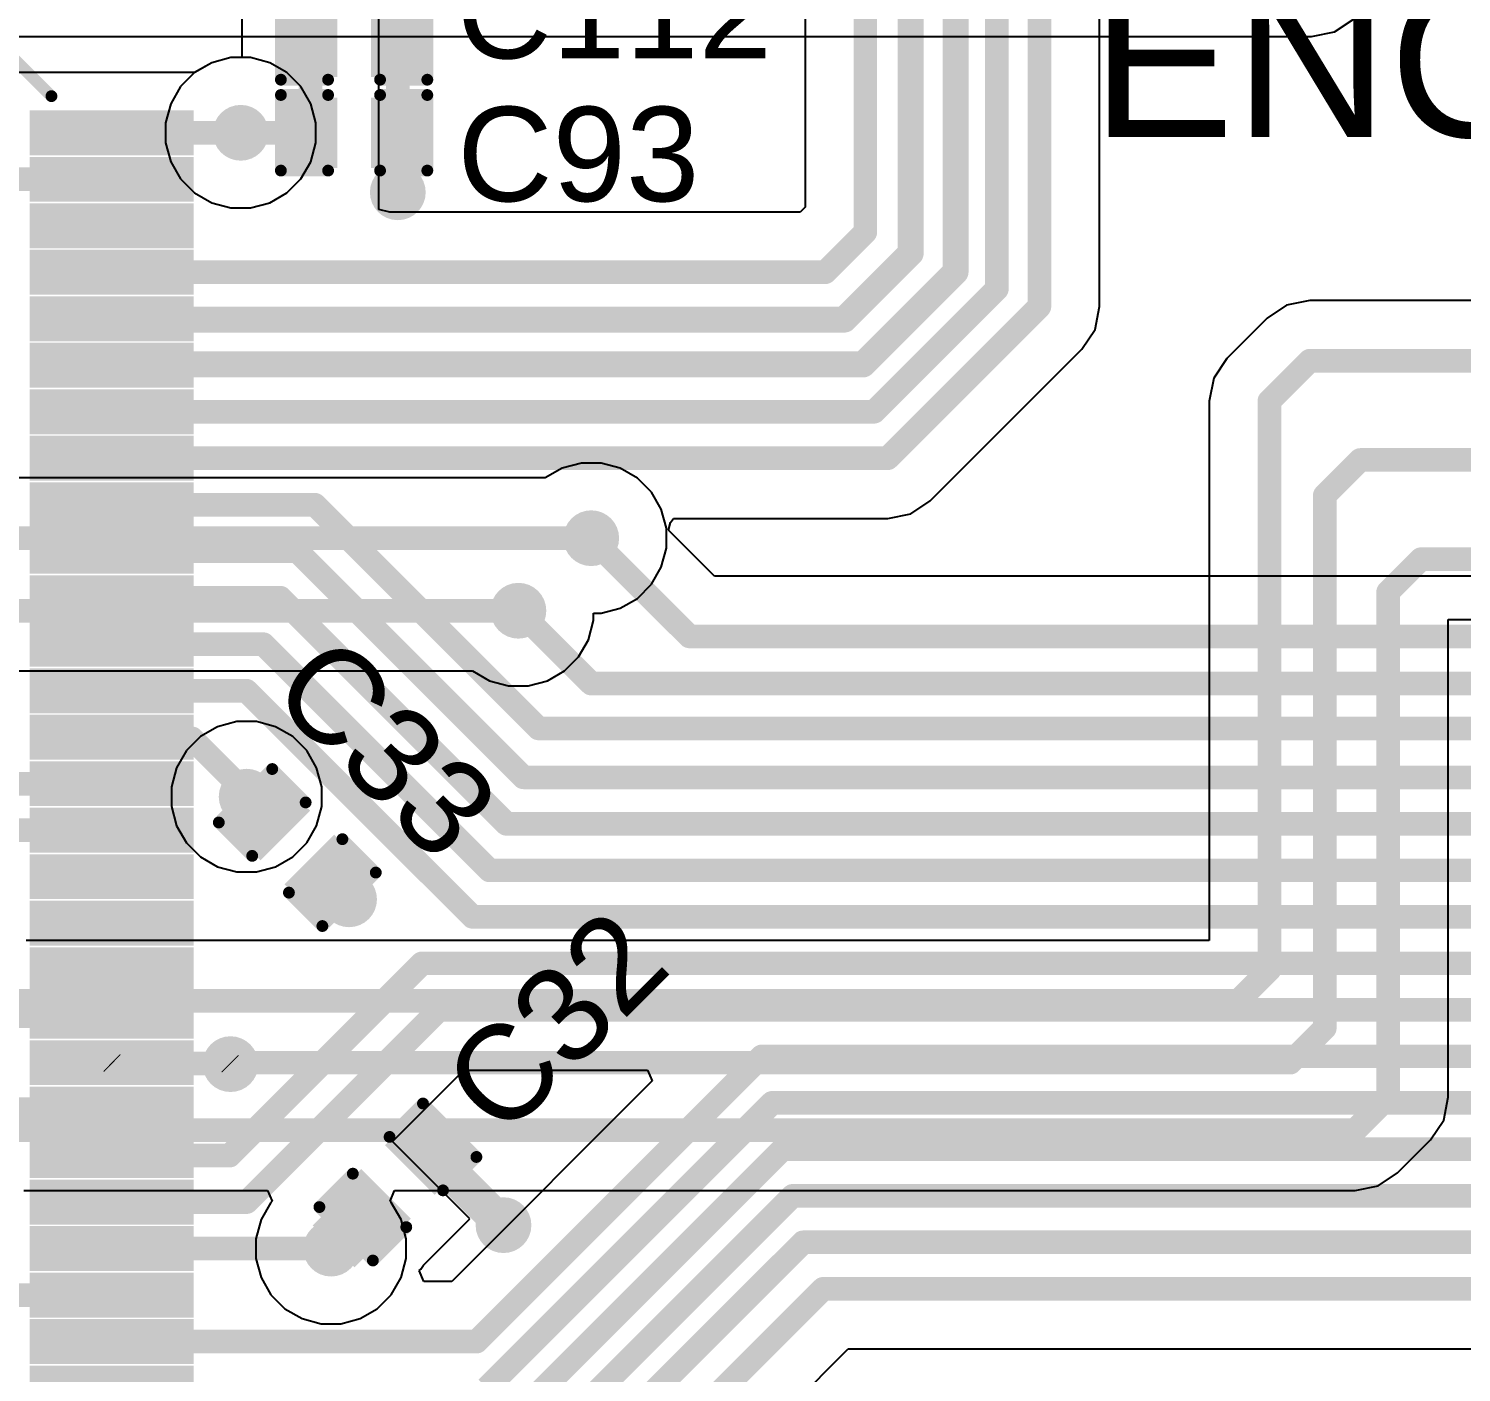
# Model space of a CAD drawing. Header units: millimetres. Extents: x 0 to 214, y 0 to 214.
# Drawn here: x 4.508 to 5.115, y 2.516 to 3.085 of the extents above; entities that cross this region are included whole.
import ezdxf

# ---------------------------------------------------------------- set-up
doc = ezdxf.new("R2010")
doc.units = ezdxf.units.MM
doc.header["$MEASUREMENT"] = 0
for name, color, linetype in [('BottomLayer', 5, 'Continuous'), ('TopLayer', 1, 'Continuous'), ('TopOverlay', 2, 'Continuous'), ('TopPaste', 8, 'Continuous'), ('TopSolder', 216, 'Continuous'), ('ViaHoleLayer', 16, 'Continuous')]:
    doc.layers.add(name, color=color, linetype=linetype)
doc.styles.add('Arial', font='', dxfattribs={"height": 0.2})
doc.styles.get('Arial').set_extended_font_data('Arial')

# ---------------------------------------------------------------- blocks, each defined once
blk = doc.blocks.new('C___0402_9')
at = {"layer": 'TopLayer'}
for points in [[(-0.0275, -0.0125), (-0.0275, 0.0125), (-0.0095, 0.0125), (-0.0095, -0.0125)], [(0.0095, -0.0125), (0.0095, 0.0125), (0.0275, 0.0125), (0.0275, -0.0125)]]:
    blk.add_hatch(color=1, dxfattribs=at).paths.add_polyline_path(points)
at = {"layer": 'TopPaste'}
for points in [[(-0.0275, -0.0125), (-0.0275, 0.0125), (-0.0095, 0.0125), (-0.0095, -0.0125)], [(0.0095, -0.0125), (0.0095, 0.0125), (0.0275, 0.0125), (0.0275, -0.0125)]]:
    blk.add_hatch(color=8, dxfattribs=at).paths.add_polyline_path(points)
at = {"layer": 'TopSolder'}
for points in [[(-0.02986, -0.01486), (-0.02986, 0.01486), (-0.00714, 0.01486), (-0.00714, -0.01486)], [(0.00714, -0.01486), (0.00714, 0.01486), (0.02986, 0.01486), (0.02986, -0.01486)]]:
    blk.add_hatch(color=216, dxfattribs=at).paths.add_polyline_path(points)
at = {"layer": 'TopOverlay', "const_width": 0.005}
for points in [[(-0.031, -0.016), (-0.031, 0.016)], [(-0.031, 0.016), (-0.011, 0.016)], [(0.011, 0.016), (0.031, 0.016)], [(0.031, -0.016), (0.031, 0.016)], [(-0.031, -0.016), (-0.011, -0.016)], [(0.011, -0.016), (0.031, -0.016)]]:
    blk.add_lwpolyline(points, dxfattribs=at)
at = {"layer": 'TopOverlay', "const_width": 0.0025}
for points in [[(-0.03225, 0.016, 1), (-0.02975, 0.016, 1)], [(-0.03225, 0.016, 1), (-0.02975, 0.016, 1)], [(-0.01225, 0.016, 1), (-0.00975, 0.016, 1)], [(0.00975, 0.016, 1), (0.01225, 0.016, 1)], [(0.02975, 0.016, 1), (0.03225, 0.016, 1)], [(0.02975, 0.016, 1), (0.03225, 0.016, 1)], [(-0.03225, -0.016, 1), (-0.02975, -0.016, 1)], [(-0.03225, -0.016, 1), (-0.02975, -0.016, 1)], [(-0.01225, -0.016, 1), (-0.00975, -0.016, 1)], [(0.00975, -0.016, 1), (0.01225, -0.016, 1)], [(0.02975, -0.016, 1), (0.03225, -0.016, 1)], [(0.02975, -0.016, 1), (0.03225, -0.016, 1)]]:
    blk.add_lwpolyline(points, format="xyb", close=True, dxfattribs=at)
blk = doc.blocks.new('C___0402_14')
at = {"layer": 'TopLayer'}
for points in [[(-0.0275, -0.0125), (-0.0275, 0.0125), (-0.0095, 0.0125), (-0.0095, -0.0125)], [(0.0095, -0.0125), (0.0095, 0.0125), (0.0275, 0.0125), (0.0275, -0.0125)]]:
    blk.add_hatch(color=1, dxfattribs=at).paths.add_polyline_path(points)
at = {"layer": 'TopPaste'}
for points in [[(-0.0275, -0.0125), (-0.0275, 0.0125), (-0.0095, 0.0125), (-0.0095, -0.0125)], [(0.0095, -0.0125), (0.0095, 0.0125), (0.0275, 0.0125), (0.0275, -0.0125)]]:
    blk.add_hatch(color=8, dxfattribs=at).paths.add_polyline_path(points)
at = {"layer": 'TopSolder'}
for points in [[(-0.02986, -0.01486), (-0.02986, 0.01486), (-0.00714, 0.01486), (-0.00714, -0.01486)], [(0.00714, -0.01486), (0.00714, 0.01486), (0.02986, 0.01486), (0.02986, -0.01486)]]:
    blk.add_hatch(color=216, dxfattribs=at).paths.add_polyline_path(points)
at = {"layer": 'TopOverlay', "const_width": 0.005}
for points in [[(-0.031, -0.016), (-0.031, 0.016)], [(-0.031, 0.016), (-0.011, 0.016)], [(0.011, 0.016), (0.031, 0.016)], [(0.031, -0.016), (0.031, 0.016)], [(-0.031, -0.016), (-0.011, -0.016)], [(0.011, -0.016), (0.031, -0.016)]]:
    blk.add_lwpolyline(points, dxfattribs=at)
at = {"layer": 'TopOverlay', "const_width": 0.0025}
for points in [[(-0.03225, 0.016, 1), (-0.02975, 0.016, 1)], [(-0.03225, 0.016, 1), (-0.02975, 0.016, 1)], [(-0.01225, 0.016, 1), (-0.00975, 0.016, 1)], [(0.00975, 0.016, 1), (0.01225, 0.016, 1)], [(0.02975, 0.016, 1), (0.03225, 0.016, 1)], [(0.02975, 0.016, 1), (0.03225, 0.016, 1)], [(-0.03225, -0.016, 1), (-0.02975, -0.016, 1)], [(-0.03225, -0.016, 1), (-0.02975, -0.016, 1)], [(-0.01225, -0.016, 1), (-0.00975, -0.016, 1)], [(0.00975, -0.016, 1), (0.01225, -0.016, 1)], [(0.02975, -0.016, 1), (0.03225, -0.016, 1)], [(0.02975, -0.016, 1), (0.03225, -0.016, 1)]]:
    blk.add_lwpolyline(points, format="xyb", close=True, dxfattribs=at)
blk = doc.blocks.new('C___0402_15')
at = {"layer": 'TopLayer'}
for points in [[(-0.0275, -0.0125), (-0.0275, 0.0125), (-0.0095, 0.0125), (-0.0095, -0.0125)], [(0.0095, -0.0125), (0.0095, 0.0125), (0.0275, 0.0125), (0.0275, -0.0125)]]:
    blk.add_hatch(color=1, dxfattribs=at).paths.add_polyline_path(points)
at = {"layer": 'TopPaste'}
for points in [[(-0.0275, -0.0125), (-0.0275, 0.0125), (-0.0095, 0.0125), (-0.0095, -0.0125)], [(0.0095, -0.0125), (0.0095, 0.0125), (0.0275, 0.0125), (0.0275, -0.0125)]]:
    blk.add_hatch(color=8, dxfattribs=at).paths.add_polyline_path(points)
at = {"layer": 'TopSolder'}
for points in [[(-0.02986, -0.01486), (-0.02986, 0.01486), (-0.00714, 0.01486), (-0.00714, -0.01486)], [(0.00714, -0.01486), (0.00714, 0.01486), (0.02986, 0.01486), (0.02986, -0.01486)]]:
    blk.add_hatch(color=216, dxfattribs=at).paths.add_polyline_path(points)
at = {"layer": 'TopOverlay', "const_width": 0.005}
for points in [[(-0.031, -0.016), (-0.031, 0.016)], [(-0.031, 0.016), (-0.011, 0.016)], [(0.011, 0.016), (0.031, 0.016)], [(0.031, -0.016), (0.031, 0.016)], [(-0.031, -0.016), (-0.011, -0.016)], [(0.011, -0.016), (0.031, -0.016)]]:
    blk.add_lwpolyline(points, dxfattribs=at)
at = {"layer": 'TopOverlay', "const_width": 0.0025}
for points in [[(-0.03225, 0.016, 1), (-0.02975, 0.016, 1)], [(-0.03225, 0.016, 1), (-0.02975, 0.016, 1)], [(-0.01225, 0.016, 1), (-0.00975, 0.016, 1)], [(0.00975, 0.016, 1), (0.01225, 0.016, 1)], [(0.02975, 0.016, 1), (0.03225, 0.016, 1)], [(0.02975, 0.016, 1), (0.03225, 0.016, 1)], [(-0.03225, -0.016, 1), (-0.02975, -0.016, 1)], [(-0.03225, -0.016, 1), (-0.02975, -0.016, 1)], [(-0.01225, -0.016, 1), (-0.00975, -0.016, 1)], [(0.00975, -0.016, 1), (0.01225, -0.016, 1)], [(0.02975, -0.016, 1), (0.03225, -0.016, 1)], [(0.02975, -0.016, 1), (0.03225, -0.016, 1)]]:
    blk.add_lwpolyline(points, format="xyb", close=True, dxfattribs=at)
blk = doc.blocks.new('C___0402_16')
at = {"layer": 'TopLayer'}
for points in [[(-0.0275, -0.0125), (-0.0275, 0.0125), (-0.0095, 0.0125), (-0.0095, -0.0125)], [(0.0095, -0.0125), (0.0095, 0.0125), (0.0275, 0.0125), (0.0275, -0.0125)]]:
    blk.add_hatch(color=1, dxfattribs=at).paths.add_polyline_path(points)
at = {"layer": 'TopPaste'}
for points in [[(-0.0275, -0.0125), (-0.0275, 0.0125), (-0.0095, 0.0125), (-0.0095, -0.0125)], [(0.0095, -0.0125), (0.0095, 0.0125), (0.0275, 0.0125), (0.0275, -0.0125)]]:
    blk.add_hatch(color=8, dxfattribs=at).paths.add_polyline_path(points)
at = {"layer": 'TopSolder'}
for points in [[(-0.02986, -0.01486), (-0.02986, 0.01486), (-0.00714, 0.01486), (-0.00714, -0.01486)], [(0.00714, -0.01486), (0.00714, 0.01486), (0.02986, 0.01486), (0.02986, -0.01486)]]:
    blk.add_hatch(color=216, dxfattribs=at).paths.add_polyline_path(points)
at = {"layer": 'TopOverlay', "const_width": 0.005}
for points in [[(-0.031, 0.016), (-0.031, -0.016)], [(-0.031, 0.016), (-0.011, 0.016)], [(0.011, 0.016), (0.031, 0.016)], [(0.031, 0.016), (0.031, -0.016)], [(-0.031, -0.016), (-0.011, -0.016)], [(0.011, -0.016), (0.031, -0.016)]]:
    blk.add_lwpolyline(points, dxfattribs=at)
at = {"layer": 'TopOverlay', "const_width": 0.0025}
for points in [[(-0.03225, 0.016, 1), (-0.02975, 0.016, 1)], [(-0.03225, 0.016, 1), (-0.02975, 0.016, 1)], [(-0.01225, 0.016, 1), (-0.00975, 0.016, 1)], [(0.00975, 0.016, 1), (0.01225, 0.016, 1)], [(0.02975, 0.016, 1), (0.03225, 0.016, 1)], [(0.02975, 0.016, 1), (0.03225, 0.016, 1)], [(-0.03225, -0.016, 1), (-0.02975, -0.016, 1)], [(-0.03225, -0.016, 1), (-0.02975, -0.016, 1)], [(-0.01225, -0.016, 1), (-0.00975, -0.016, 1)], [(0.00975, -0.016, 1), (0.01225, -0.016, 1)], [(0.02975, -0.016, 1), (0.03225, -0.016, 1)], [(0.02975, -0.016, 1), (0.03225, -0.016, 1)]]:
    blk.add_lwpolyline(points, format="xyb", close=True, dxfattribs=at)
blk = doc.blocks.new('LQFP_144_20_20__126')
at = {"layer": 'TopLayer'}
for points in [[(0.38976, 0.35), (0.45118, 0.35), (0.45118, 0.33898), (0.38976, 0.33898)], [(0.38976, 0.33031), (0.45118, 0.33031), (0.45118, 0.31929), (0.38976, 0.31929)], [(0.38976, 0.31063), (0.45118, 0.31063), (0.45118, 0.29961), (0.38976, 0.29961)], [(0.38976, 0.29094), (0.45118, 0.29094), (0.45118, 0.27992), (0.38976, 0.27992)], [(0.38976, 0.27126), (0.45118, 0.27126), (0.45118, 0.26024), (0.38976, 0.26024)], [(0.38976, 0.25157), (0.45118, 0.25157), (0.45118, 0.24055), (0.38976, 0.24055)], [(0.38976, 0.23189), (0.45118, 0.23189), (0.45118, 0.22087), (0.38976, 0.22087)], [(0.38976, 0.2122), (0.45118, 0.2122), (0.45118, 0.20118), (0.38976, 0.20118)], [(0.38976, 0.19252), (0.45118, 0.19252), (0.45118, 0.1815), (0.38976, 0.1815)], [(0.38976, 0.17283), (0.45118, 0.17283), (0.45118, 0.16181), (0.38976, 0.16181)], [(0.38976, 0.15315), (0.45118, 0.15315), (0.45118, 0.14213), (0.38976, 0.14213)], [(0.38976, 0.13346), (0.45118, 0.13346), (0.45118, 0.12244), (0.38976, 0.12244)], [(0.38976, 0.11378), (0.45118, 0.11378), (0.45118, 0.10276), (0.38976, 0.10276)], [(0.38976, 0.09409), (0.45118, 0.09409), (0.45118, 0.08307), (0.38976, 0.08307)], [(0.38976, 0.07441), (0.45118, 0.07441), (0.45118, 0.06339), (0.38976, 0.06339)], [(0.38976, 0.05472), (0.45118, 0.05472), (0.45118, 0.0437), (0.38976, 0.0437)], [(0.38976, 0.03504), (0.45118, 0.03504), (0.45118, 0.02402), (0.38976, 0.02402)], [(0.38976, 0.01535), (0.45118, 0.01535), (0.45118, 0.00433), (0.38976, 0.00433)], [(0.38976, -0.00433), (0.45118, -0.00433), (0.45118, -0.01535), (0.38976, -0.01535)], [(0.38976, -0.02402), (0.45118, -0.02402), (0.45118, -0.03504), (0.38976, -0.03504)], [(0.38976, -0.0437), (0.45118, -0.0437), (0.45118, -0.05472), (0.38976, -0.05472)], [(0.38976, -0.06339), (0.45118, -0.06339), (0.45118, -0.07441), (0.38976, -0.07441)], [(0.38976, -0.08307), (0.45118, -0.08307), (0.45118, -0.09409), (0.38976, -0.09409)], [(0.38976, -0.10276), (0.45118, -0.10276), (0.45118, -0.11378), (0.38976, -0.11378)], [(0.38976, -0.12244), (0.45118, -0.12244), (0.45118, -0.13346), (0.38976, -0.13346)], [(0.38976, -0.14213), (0.45118, -0.14213), (0.45118, -0.15315), (0.38976, -0.15315)], [(0.38976, -0.16181), (0.45118, -0.16181), (0.45118, -0.17283), (0.38976, -0.17283)]]:
    blk.add_hatch(color=1, dxfattribs=at).paths.add_polyline_path(points)
at = {"layer": 'TopPaste'}
for points in [[(0.38976, 0.35), (0.45118, 0.35), (0.45118, 0.33898), (0.38976, 0.33898)], [(0.38976, 0.33031), (0.45118, 0.33031), (0.45118, 0.31929), (0.38976, 0.31929)], [(0.38976, 0.31063), (0.45118, 0.31063), (0.45118, 0.29961), (0.38976, 0.29961)], [(0.38976, 0.29094), (0.45118, 0.29094), (0.45118, 0.27992), (0.38976, 0.27992)], [(0.38976, 0.27126), (0.45118, 0.27126), (0.45118, 0.26024), (0.38976, 0.26024)], [(0.38976, 0.25157), (0.45118, 0.25157), (0.45118, 0.24055), (0.38976, 0.24055)], [(0.38976, 0.23189), (0.45118, 0.23189), (0.45118, 0.22087), (0.38976, 0.22087)], [(0.38976, 0.2122), (0.45118, 0.2122), (0.45118, 0.20118), (0.38976, 0.20118)], [(0.38976, 0.19252), (0.45118, 0.19252), (0.45118, 0.1815), (0.38976, 0.1815)], [(0.38976, 0.17283), (0.45118, 0.17283), (0.45118, 0.16181), (0.38976, 0.16181)], [(0.38976, 0.15315), (0.45118, 0.15315), (0.45118, 0.14213), (0.38976, 0.14213)], [(0.38976, 0.13346), (0.45118, 0.13346), (0.45118, 0.12244), (0.38976, 0.12244)], [(0.38976, 0.11378), (0.45118, 0.11378), (0.45118, 0.10276), (0.38976, 0.10276)], [(0.38976, 0.09409), (0.45118, 0.09409), (0.45118, 0.08307), (0.38976, 0.08307)], [(0.38976, 0.07441), (0.45118, 0.07441), (0.45118, 0.06339), (0.38976, 0.06339)], [(0.38976, 0.05472), (0.45118, 0.05472), (0.45118, 0.0437), (0.38976, 0.0437)], [(0.38976, 0.03504), (0.45118, 0.03504), (0.45118, 0.02402), (0.38976, 0.02402)], [(0.38976, 0.01535), (0.45118, 0.01535), (0.45118, 0.00433), (0.38976, 0.00433)], [(0.38976, -0.00433), (0.45118, -0.00433), (0.45118, -0.01535), (0.38976, -0.01535)], [(0.38976, -0.02402), (0.45118, -0.02402), (0.45118, -0.03504), (0.38976, -0.03504)], [(0.38976, -0.0437), (0.45118, -0.0437), (0.45118, -0.05472), (0.38976, -0.05472)], [(0.38976, -0.06339), (0.45118, -0.06339), (0.45118, -0.07441), (0.38976, -0.07441)], [(0.38976, -0.08307), (0.45118, -0.08307), (0.45118, -0.09409), (0.38976, -0.09409)], [(0.38976, -0.10276), (0.45118, -0.10276), (0.45118, -0.11378), (0.38976, -0.11378)], [(0.38976, -0.12244), (0.45118, -0.12244), (0.45118, -0.13346), (0.38976, -0.13346)], [(0.38976, -0.14213), (0.45118, -0.14213), (0.45118, -0.15315), (0.38976, -0.15315)], [(0.38976, -0.16181), (0.45118, -0.16181), (0.45118, -0.17283), (0.38976, -0.17283)]]:
    blk.add_hatch(color=8, dxfattribs=at).paths.add_polyline_path(points)
at = {"layer": 'TopSolder'}
for points in [[(0.38576, 0.354), (0.45518, 0.354), (0.45518, 0.33498), (0.38576, 0.33498)], [(0.38576, 0.33431), (0.45518, 0.33431), (0.45518, 0.31529), (0.38576, 0.31529)], [(0.38576, 0.31463), (0.45518, 0.31463), (0.45518, 0.29561), (0.38576, 0.29561)], [(0.38576, 0.29494), (0.45518, 0.29494), (0.45518, 0.27592), (0.38576, 0.27592)], [(0.38576, 0.27526), (0.45518, 0.27526), (0.45518, 0.25624), (0.38576, 0.25624)], [(0.38576, 0.25557), (0.45518, 0.25557), (0.45518, 0.23655), (0.38576, 0.23655)], [(0.38576, 0.23589), (0.45518, 0.23589), (0.45518, 0.21687), (0.38576, 0.21687)], [(0.38576, 0.2162), (0.45518, 0.2162), (0.45518, 0.19718), (0.38576, 0.19718)], [(0.38576, 0.19652), (0.45518, 0.19652), (0.45518, 0.1775), (0.38576, 0.1775)], [(0.38576, 0.17683), (0.45518, 0.17683), (0.45518, 0.15781), (0.38576, 0.15781)], [(0.38576, 0.15715), (0.45518, 0.15715), (0.45518, 0.13813), (0.38576, 0.13813)], [(0.38576, 0.13746), (0.45518, 0.13746), (0.45518, 0.11844), (0.38576, 0.11844)], [(0.38576, 0.11778), (0.45518, 0.11778), (0.45518, 0.09876), (0.38576, 0.09876)], [(0.38576, 0.09809), (0.45518, 0.09809), (0.45518, 0.07907), (0.38576, 0.07907)], [(0.38576, 0.07841), (0.45518, 0.07841), (0.45518, 0.05939), (0.38576, 0.05939)], [(0.38576, 0.05872), (0.45518, 0.05872), (0.45518, 0.0397), (0.38576, 0.0397)], [(0.38576, 0.03904), (0.45518, 0.03904), (0.45518, 0.02002), (0.38576, 0.02002)], [(0.38576, 0.01935), (0.45518, 0.01935), (0.45518, 0.00033), (0.38576, 0.00033)], [(0.38576, -0.00033), (0.45518, -0.00033), (0.45518, -0.01935), (0.38576, -0.01935)], [(0.38576, -0.02002), (0.45518, -0.02002), (0.45518, -0.03904), (0.38576, -0.03904)], [(0.38576, -0.0397), (0.45518, -0.0397), (0.45518, -0.05872), (0.38576, -0.05872)], [(0.38576, -0.05939), (0.45518, -0.05939), (0.45518, -0.07841), (0.38576, -0.07841)], [(0.38576, -0.07907), (0.45518, -0.07907), (0.45518, -0.09809), (0.38576, -0.09809)], [(0.38576, -0.09876), (0.45518, -0.09876), (0.45518, -0.11778), (0.38576, -0.11778)], [(0.38576, -0.11844), (0.45518, -0.11844), (0.45518, -0.13746), (0.38576, -0.13746)], [(0.38576, -0.13813), (0.45518, -0.13813), (0.45518, -0.15715), (0.38576, -0.15715)], [(0.38576, -0.15781), (0.45518, -0.15781), (0.45518, -0.17683), (0.38576, -0.17683)], [(0.38576, -0.1775), (0.45518, -0.1775), (0.45518, -0.19652), (0.38576, -0.19652)]]:
    blk.add_hatch(color=216, dxfattribs=at).paths.add_polyline_path(points)
at = {"layer": 'TopOverlay', "const_width": 0.005}
blk.add_lwpolyline([(0.36, 0.395), (0.395, 0.36)], dxfattribs=at)
at = {"layer": 'TopOverlay', "const_width": 0.0025}
blk.add_lwpolyline([(0.39375, 0.36, 1), (0.39625, 0.36, 1)], format="xyb", close=True, dxfattribs=at)

msp = doc.modelspace()

# ---------------------------------------------------------------- hatches: boundary and pattern name
at = {"layer": 'BottomLayer'}
h = msp.add_hatch(color=5, dxfattribs=at)
edge = h.paths.add_edge_path()
edge.add_arc((4.598, 3.04052), 0.01181, 0, 360)
h = msp.add_hatch(color=5, dxfattribs=at)
edge = h.paths.add_edge_path()
edge.add_arc((4.6645, 3.01533), 0.01181, 0, 360)
h = msp.add_hatch(color=5, dxfattribs=at)
edge = h.paths.add_edge_path()
edge.add_arc((4.74639, 2.86887), 0.01181, 0, 360)
h = msp.add_hatch(color=5, dxfattribs=at)
edge = h.paths.add_edge_path()
edge.add_arc((4.71556, 2.83816), 0.01181, 0, 360)
h = msp.add_hatch(color=5, dxfattribs=at)
edge = h.paths.add_edge_path()
edge.add_arc((4.60051, 2.75942), 0.01181, 0, 360)
h = msp.add_hatch(color=5, dxfattribs=at)
edge = h.paths.add_edge_path()
edge.add_arc((4.64387, 2.71598), 0.01181, 0, 360)
h = msp.add_hatch(color=5, dxfattribs=at)
edge = h.paths.add_edge_path()
edge.add_arc((4.59367, 2.64619), 0.01181, 0, 360)
h = msp.add_hatch(color=5, dxfattribs=at)
edge = h.paths.add_edge_path()
edge.add_arc((4.70925, 2.57801), 0.01181, 0, 360)
h = msp.add_hatch(color=5, dxfattribs=at)
edge = h.paths.add_edge_path()
edge.add_arc((4.63626, 2.56808), 0.01181, 0, 360)
at = {"layer": 'TopLayer'}
h = msp.add_hatch(color=1, dxfattribs=at)
edge = h.paths.add_edge_path()
edge.add_arc((4.598, 3.04052), 0.01181, 0, 360)
h = msp.add_hatch(color=1, dxfattribs=at)
edge = h.paths.add_edge_path()
edge.add_arc((4.6645, 3.01533), 0.01181, 0, 360)
h = msp.add_hatch(color=1, dxfattribs=at)
edge = h.paths.add_edge_path()
edge.add_arc((4.74639, 2.86887), 0.01181, 0, 360)
h = msp.add_hatch(color=1, dxfattribs=at)
edge = h.paths.add_edge_path()
edge.add_arc((4.71556, 2.83816), 0.01181, 0, 360)
h = msp.add_hatch(color=1, dxfattribs=at)
edge = h.paths.add_edge_path()
edge.add_arc((4.60051, 2.75942), 0.01181, 0, 360)
for points in [[(4.60626, 2.7359), (4.62394, 2.75358), (4.6103, 2.76722), (4.59263, 2.74954)], [(4.65978, 2.57384), (4.64211, 2.59151), (4.62847, 2.57788), (4.64615, 2.5602)]]:
    msp.add_hatch(color=1, dxfattribs=at).paths.add_polyline_path(points)
h = msp.add_hatch(color=1, dxfattribs=at)
edge = h.paths.add_edge_path()
edge.add_arc((4.64387, 2.71598), 0.01181, 0, 360)
h = msp.add_hatch(color=1, dxfattribs=at)
edge = h.paths.add_edge_path()
edge.add_arc((4.59367, 2.64619), 0.01181, 0, 360)
h = msp.add_hatch(color=1, dxfattribs=at)
edge = h.paths.add_edge_path()
edge.add_arc((4.70925, 2.57801), 0.01181, 0, 360)
h = msp.add_hatch(color=1, dxfattribs=at)
edge = h.paths.add_edge_path()
edge.add_arc((4.63626, 2.56808), 0.01181, 0, 360)
at = {"layer": 'ViaHoleLayer'}
h = msp.add_hatch(color=16, dxfattribs=at)
edge = h.paths.add_edge_path()
edge.add_arc((4.598, 3.04052), 0.00591, 0, 360)
h = msp.add_hatch(color=16, dxfattribs=at)
edge = h.paths.add_edge_path()
edge.add_arc((4.6645, 3.01533), 0.00591, 0, 360)
h = msp.add_hatch(color=16, dxfattribs=at)
edge = h.paths.add_edge_path()
edge.add_arc((4.74639, 2.86887), 0.00591, 0, 360)
h = msp.add_hatch(color=16, dxfattribs=at)
edge = h.paths.add_edge_path()
edge.add_arc((4.71556, 2.83816), 0.00591, 0, 360)
h = msp.add_hatch(color=16, dxfattribs=at)
edge = h.paths.add_edge_path()
edge.add_arc((4.60051, 2.75942), 0.00591, 0, 360)
h = msp.add_hatch(color=16, dxfattribs=at)
edge = h.paths.add_edge_path()
edge.add_arc((4.64387, 2.71598), 0.00591, 0, 360)
h = msp.add_hatch(color=16, dxfattribs=at)
edge = h.paths.add_edge_path()
edge.add_arc((4.59367, 2.64619), 0.00591, 0, 360)
h = msp.add_hatch(color=16, dxfattribs=at)
edge = h.paths.add_edge_path()
edge.add_arc((4.70925, 2.57801), 0.00591, 0, 360)
h = msp.add_hatch(color=16, dxfattribs=at)
edge = h.paths.add_edge_path()
edge.add_arc((4.63626, 2.56808), 0.00591, 0, 360)

# ---------------------------------------------------------------- linework, layer by layer
at = {"layer": 'BottomLayer'}
for p, q in [((5.06108, 3.08327), (5.06935, 3.0888)), ((4.43773, 3.08133), (5.05133, 3.08133)), ((5.05133, 3.08133), (5.06108, 3.08327)), ((4.58572, 3.07017), (4.57847, 3.06598)), ((4.59381, 3.07233), (4.58572, 3.07017)), ((4.60219, 3.07233), (4.59381, 3.07233)), ((4.61028, 3.07017), (4.60219, 3.07233)), ((4.61753, 3.06598), (4.61028, 3.07017)), ((4.57847, 3.06598), (4.57254, 3.06006)), ((4.62346, 3.06006), (4.61753, 3.06598)), ((4.57254, 3.06006), (4.56836, 3.0528)), ((4.62764, 3.0528), (4.62346, 3.06006)), ((4.56836, 3.0528), (4.56619, 3.04471)), ((4.62981, 3.04471), (4.62764, 3.0528)), ((4.56619, 3.04471), (4.56619, 3.03633)), ((4.62981, 3.03633), (4.62981, 3.04471)), ((4.56619, 3.03633), (4.56836, 3.02824)), ((4.62764, 3.02824), (4.62981, 3.03633)), ((4.56836, 3.02824), (4.57254, 3.02099)), ((4.62346, 3.02099), (4.62764, 3.02824)), ((4.57254, 3.02099), (4.57847, 3.01507)), ((4.61753, 3.01507), (4.62346, 3.02099)), ((4.57847, 3.01507), (4.58572, 3.01088)), ((4.61028, 3.01088), (4.61753, 3.01507)), ((4.58572, 3.01088), (4.59381, 3.00871)), ((4.59381, 3.00871), (4.60219, 3.00871)), ((4.60219, 3.00871), (4.61028, 3.01088)), ((5.0408, 2.96755), (5.03253, 2.96202)), ((5.05056, 2.96949), (5.0408, 2.96755)), ((5.15253, 2.96949), (5.05056, 2.96949)), ((5.03253, 2.96202), (5.01547, 2.94496)), ((5.01547, 2.94496), (5.00994, 2.93669)), ((5.00994, 2.93669), (5.008, 2.92693)), ((5.008, 2.92693), (5.008, 2.69849)), ((4.74221, 2.90068), (4.73412, 2.89851)), ((4.75058, 2.90068), (4.74221, 2.90068)), ((4.75867, 2.89851), (4.75058, 2.90068)), ((4.72692, 2.89436), (4.39506, 2.89436)), ((4.73412, 2.89851), (4.72692, 2.89436)), ((4.76593, 2.89432), (4.75867, 2.89851)), ((4.77185, 2.8884), (4.76593, 2.89432)), ((4.77604, 2.88115), (4.77185, 2.8884)), ((4.7782, 2.87306), (4.77604, 2.88115)), ((4.7782, 2.86468), (4.7782, 2.87306)), ((4.77604, 2.85659), (4.7782, 2.86468)), ((4.77185, 2.84934), (4.77604, 2.85659)), ((4.76593, 2.84341), (4.77185, 2.84934)), ((4.75058, 2.83706), (4.75867, 2.83923)), ((4.75867, 2.83923), (4.76593, 2.84341)), ((4.74521, 2.82588), (4.74737, 2.83397)), ((4.74737, 2.83397), (4.74737, 2.83706)), ((4.74737, 2.83706), (4.75058, 2.83706)), ((5.10923, 2.63217), (5.10923, 2.83451)), ((5.10923, 2.83451), (5.15253, 2.83451)), ((4.74102, 2.81863), (4.74521, 2.82588)), ((4.73509, 2.81271), (4.74102, 2.81863)), ((4.35363, 2.81267), (4.69609, 2.81267)), ((4.69609, 2.81267), (4.70328, 2.80852)), ((4.70328, 2.80852), (4.71137, 2.80635)), ((4.71975, 2.80635), (4.72784, 2.80852)), ((4.72784, 2.80852), (4.73509, 2.81271)), ((4.71137, 2.80635), (4.71975, 2.80635)), ((4.59632, 2.79123), (4.58823, 2.78906)), ((4.6047, 2.79123), (4.59632, 2.79123)), ((4.61279, 2.78906), (4.6047, 2.79123)), ((4.58098, 2.78488), (4.57505, 2.77895)), ((4.58823, 2.78906), (4.58098, 2.78488)), ((4.62004, 2.78488), (4.61279, 2.78906)), ((4.62596, 2.77895), (4.62004, 2.78488)), ((4.57505, 2.77895), (4.57087, 2.7717)), ((4.63015, 2.7717), (4.62596, 2.77895)), ((4.57087, 2.7717), (4.5687, 2.76361)), ((4.63232, 2.76361), (4.63015, 2.7717)), ((4.5687, 2.76361), (4.5687, 2.75523)), ((4.63232, 2.75523), (4.63232, 2.76361)), ((4.5687, 2.75523), (4.57087, 2.74714)), ((4.63015, 2.74714), (4.63232, 2.75523)), ((4.57087, 2.74714), (4.57505, 2.73989)), ((4.62596, 2.73989), (4.63015, 2.74714)), ((4.57505, 2.73989), (4.58098, 2.73397)), ((4.62004, 2.73397), (4.62596, 2.73989)), ((4.58098, 2.73397), (4.58823, 2.72978)), ((4.58823, 2.72978), (4.59632, 2.72761)), ((4.6047, 2.72761), (4.61279, 2.72978)), ((4.61279, 2.72978), (4.62004, 2.73397)), ((4.59632, 2.72761), (4.6047, 2.72761)), ((5.008, 2.69849), (4.50719, 2.69849)), ((5.10729, 2.62241), (5.10923, 2.63217)), ((5.10176, 2.61414), (5.10729, 2.62241)), ((5.0878, 2.60018), (5.10176, 2.61414)), ((5.07953, 2.59466), (5.0878, 2.60018)), ((4.50618, 2.59272), (4.60938, 2.59272)), ((4.60938, 2.59272), (4.61129, 2.5881)), ((4.66124, 2.5881), (4.66315, 2.59272)), ((4.66315, 2.59272), (5.06978, 2.59272)), ((5.06978, 2.59272), (5.07953, 2.59466)), ((4.61081, 2.58761), (4.60662, 2.58036)), ((4.61129, 2.5881), (4.61081, 2.58761)), ((4.66172, 2.58761), (4.66124, 2.5881)), ((4.66591, 2.58036), (4.66172, 2.58761)), ((4.60662, 2.58036), (4.60445, 2.57227)), ((4.66808, 2.57227), (4.66591, 2.58036)), ((4.60445, 2.57227), (4.60445, 2.56389)), ((4.66808, 2.56389), (4.66808, 2.57227)), ((4.60445, 2.56389), (4.60662, 2.5558)), ((4.66591, 2.5558), (4.66808, 2.56389)), ((4.60662, 2.5558), (4.61081, 2.54855)), ((4.66172, 2.54855), (4.66591, 2.5558)), ((4.61081, 2.54855), (4.61673, 2.54263)), ((4.6558, 2.54263), (4.66172, 2.54855)), ((4.61673, 2.54263), (4.62399, 2.53844)), ((4.64854, 2.53844), (4.6558, 2.54263)), ((4.62399, 2.53844), (4.63208, 2.53627)), ((4.63208, 2.53627), (4.64045, 2.53627)), ((4.64045, 2.53627), (4.64854, 2.53844))]:
    msp.add_line(p, q, dxfattribs=at)
at = {"layer": 'BottomLayer', "const_width": 0.01}
for points in [[(5.03349, 2.92693), (5.05056, 2.944)], [(5.05056, 2.944), (5.172, 2.944)], [(5.03349, 2.68612), (5.03349, 2.92693)], [(5.05694, 2.88696), (5.07198, 2.902)], [(5.07198, 2.902), (5.172, 2.902)], [(5.05694, 2.66143), (5.05694, 2.88696)], [(4.3845, 2.86887), (4.74639, 2.86887)], [(5.08374, 2.84602), (5.09772, 2.86)], [(5.09772, 2.86), (5.172, 2.86)], [(5.08374, 2.63217), (5.08374, 2.84602)], [(4.35363, 2.83816), (4.71556, 2.83816)], [(5.02037, 2.673), (5.03349, 2.68612)], [(4.495, 2.673), (5.02037, 2.673)], [(5.04234, 2.64682), (5.05694, 2.66143)], [(4.59367, 2.64619), (4.5943, 2.64682)], [(4.5943, 2.64682), (5.04234, 2.64682)], [(5.06978, 2.61821), (5.08374, 2.63217)], [(4.49121, 2.61821), (5.06978, 2.61821)]]:
    msp.add_lwpolyline(points, dxfattribs=at)
at = {"layer": 'BottomLayer', "const_width": 0.005}
for points in [[(5.04806, 2.944, 1), (5.05306, 2.944, 1)], [(5.04806, 2.944, 1), (5.05306, 2.944, 1)], [(5.03099, 2.92693, 1), (5.03599, 2.92693, 1)], [(5.03099, 2.92693, 1), (5.03599, 2.92693, 1)], [(5.06948, 2.902, 1), (5.07448, 2.902, 1)], [(5.06948, 2.902, 1), (5.07448, 2.902, 1)], [(5.05444, 2.88696, 1), (5.05944, 2.88696, 1)], [(5.05444, 2.88696, 1), (5.05944, 2.88696, 1)], [(4.74389, 2.86887, 1), (4.74889, 2.86887, 1)], [(5.09522, 2.86, 1), (5.10022, 2.86, 1)], [(5.09522, 2.86, 1), (5.10022, 2.86, 1)], [(5.08124, 2.84602, 1), (5.08624, 2.84602, 1)], [(5.08124, 2.84602, 1), (5.08624, 2.84602, 1)], [(4.71306, 2.83816, 1), (4.71806, 2.83816, 1)], [(5.03099, 2.68612, 1), (5.03599, 2.68612, 1)], [(5.03099, 2.68612, 1), (5.03599, 2.68612, 1)], [(5.01787, 2.673, 1), (5.02287, 2.673, 1)], [(5.01787, 2.673, 1), (5.02287, 2.673, 1)], [(5.05444, 2.66143, 1), (5.05944, 2.66143, 1)], [(5.05444, 2.66143, 1), (5.05944, 2.66143, 1)], [(4.59117, 2.64619, 1), (4.59617, 2.64619, 1)], [(4.5918, 2.64682, 1), (4.5968, 2.64682, 1)], [(4.5918, 2.64682, 1), (4.5968, 2.64682, 1)], [(5.03984, 2.64682, 1), (5.04484, 2.64682, 1)], [(5.03984, 2.64682, 1), (5.04484, 2.64682, 1)], [(5.08124, 2.63217, 1), (5.08624, 2.63217, 1)], [(5.08124, 2.63217, 1), (5.08624, 2.63217, 1)], [(5.06728, 2.61821, 1), (5.07228, 2.61821, 1)], [(5.06728, 2.61821, 1), (5.07228, 2.61821, 1)]]:
    msp.add_lwpolyline(points, format="xyb", close=True, dxfattribs=at)
at = {"layer": 'TopLayer'}
for p, q in [((4.83694, 3.17566), (4.83694, 3.00902)), ((4.96162, 2.96693), (4.96162, 3.11654)), ((4.5985, 3.1115), (4.5985, 3.07233)), ((4.6565, 3.0465), (4.6565, 3.1115)), ((4.58572, 3.07017), (4.57857, 3.06603)), ((4.59381, 3.07233), (4.58572, 3.07017)), ((4.5985, 3.07233), (4.59381, 3.07233)), ((4.57857, 3.06603), (4.49287, 3.06603)), ((4.6565, 3.00802), (4.6565, 3.0465)), ((4.83694, 3.00902), (4.83488, 3.00696)), ((4.66106, 3.00696), (4.6565, 3.00802)), ((4.83488, 3.00696), (4.66106, 3.00696)), ((4.95968, 2.95718), (4.96162, 2.96693)), ((4.95415, 2.94891), (4.95968, 2.95718)), ((4.88995, 2.8847), (4.95415, 2.94891)), ((4.88168, 2.87918), (4.88995, 2.8847)), ((4.77907, 2.87224), (4.77991, 2.87556)), ((4.77991, 2.87556), (4.78119, 2.87724)), ((4.78119, 2.87724), (4.87192, 2.87724)), ((4.87192, 2.87724), (4.88168, 2.87918)), ((4.79853, 2.85278), (4.77907, 2.87224)), ((5.13644, 2.85278), (4.79853, 2.85278)), ((4.66223, 2.61344), (4.69248, 2.64369)), ((4.77218, 2.63908), (4.68731, 2.5542)), ((4.69248, 2.64369), (4.7292, 2.64369)), ((4.7292, 2.64369), (4.77027, 2.64369)), ((4.77027, 2.64369), (4.77218, 2.63908)), ((4.69495, 2.58072), (4.66223, 2.61344)), ((4.67532, 2.56109), (4.69495, 2.58072)), ((4.6742, 2.55942), (4.67532, 2.56109)), ((4.67361, 2.55882), (4.6742, 2.55942)), ((4.67552, 2.5542), (4.67361, 2.55882)), ((4.68731, 2.5542), (4.67552, 2.5542)), ((4.79473, 2.46514), (4.85517, 2.52558)), ((4.85517, 2.52558), (6.82428, 2.52558))]:
    msp.add_line(p, q, dxfattribs=at)
for points, const_width in [([(4.93613, 2.96693), (4.93613, 3.34241)], 0.01), ([(4.91813, 2.97439), (4.91813, 3.33495)], 0.01), ([(4.90063, 2.98164), (4.90063, 3.3277)], 0.011), ([(4.88163, 2.98951), (4.88163, 3.31983)], 0.011), ([(4.86243, 2.99846), (4.86243, 3.31428)], 0.01), ([(4.6275, 3.04052), (4.6275, 3.079)], 0.01), ([(4.6645, 3.04052), (4.6645, 3.079)], 0.01), ([(4.54334, 3.04052), (4.598, 3.04052)], 0.01), ([(4.598, 3.04052), (4.6275, 3.04052)], 0.01), ([(4.6645, 3.01533), (4.6645, 3.04052)], 0.01), ([(4.495, 3.02084), (4.54334, 3.02084)], 0.01), ([(4.84544, 2.98147), (4.86243, 2.99846)], 0.01), ([(4.85356, 2.96144), (4.88163, 2.98951)], 0.011), ([(4.54334, 2.98147), (4.84544, 2.98147)], 0.01), ([(4.86143, 2.94244), (4.90063, 2.98164)], 0.011), ([(4.86615, 2.92241), (4.91813, 2.97439)], 0.01), ([(4.54334, 2.96178), (4.56854, 2.96178)], 0.011), ([(4.56854, 2.96178), (4.56888, 2.96144)], 0.011), ([(4.56888, 2.96144), (4.85356, 2.96144)], 0.011), ([(4.87192, 2.90273), (4.93613, 2.96693)], 0.01), ([(4.56854, 2.9421), (4.56888, 2.94244)], 0.011), ([(4.56888, 2.94244), (4.86143, 2.94244)], 0.011), ([(4.54334, 2.9421), (4.56854, 2.9421)], 0.011), ([(4.54334, 2.92241), (4.86615, 2.92241)], 0.01), ([(4.54334, 2.90273), (4.87192, 2.90273)], 0.01), ([(4.54334, 2.88304), (4.62937, 2.88304)], 0.01), ([(4.62937, 2.88304), (4.72409, 2.78833)], 0.01), ([(4.74639, 2.86887), (4.78797, 2.82729)], 0.01), ([(4.54334, 2.86336), (4.62195, 2.86336)], 0.01), ([(4.62195, 2.86336), (4.7177, 2.76761)], 0.01), ([(4.54334, 2.84367), (4.61477, 2.84367)], 0.01), ([(4.61477, 2.84367), (4.71052, 2.74792)], 0.01), ([(4.71556, 2.83816), (4.74639, 2.80733)], 0.01), ([(4.54334, 2.82399), (4.60758, 2.82399)], 0.01), ([(4.60758, 2.82399), (4.70333, 2.72824)], 0.01), ([(4.78797, 2.82729), (4.79529, 2.82729)], 0.01), ([(4.79529, 2.82729), (5.70313, 2.82729)], 0.01), ([(4.54334, 2.8043), (4.6004, 2.8043)], 0.01), ([(4.6004, 2.8043), (4.69615, 2.70855)], 0.01), ([(4.74639, 2.80733), (5.21347, 2.80733)], 0.01), ([(4.72409, 2.78833), (5.87334, 2.78833)], 0.01), ([(4.54334, 2.78462), (4.54385, 2.78411)], 0.01), ([(4.54385, 2.78411), (4.57736, 2.78411)], 0.01), ([(4.57736, 2.78411), (4.60051, 2.76095)], 0.01), ([(4.7177, 2.76761), (4.76474, 2.76761)], 0.01), ([(4.76474, 2.76761), (5.87949, 2.76761)], 0.01), ([(4.5012, 2.76493), (4.54334, 2.76493)], 0.01), ([(4.60051, 2.75942), (4.60051, 2.76095)], 0.01), ([(4.476, 2.74525), (4.54334, 2.74525)], 0.01), ([(4.71052, 2.74792), (5.88668, 2.74792)], 0.01), ([(4.63504, 2.72472), (4.63514, 2.72472)], 0.015), ([(4.63514, 2.72472), (4.64387, 2.71598)], 0.015), ([(4.63504, 2.72472), (4.63504, 2.72482)], 0.01), ([(4.70333, 2.72824), (4.7292, 2.72824)], 0.01), ([(4.7292, 2.72824), (5.89386, 2.72824)], 0.01), ([(4.69615, 2.70855), (4.71556, 2.70855)], 0.01), ([(4.71556, 2.70855), (5.90105, 2.70855)], 0.01), ([(4.59332, 2.60745), (4.67474, 2.68887)], 0.01), ([(4.67474, 2.68887), (4.7292, 2.68887)], 0.01), ([(4.7292, 2.68887), (5.90823, 2.68887)], 0.01), ([(4.50149, 2.66651), (4.54334, 2.66651)], 0.01), ([(4.60051, 2.58777), (4.68193, 2.66918)], 0.01), ([(4.68193, 2.66918), (4.7292, 2.66918)], 0.01), ([(4.7292, 2.66918), (6.99998, 2.66918)], 0.01), ([(4.54334, 2.64682), (4.54366, 2.64651)], 0.01), ([(4.54366, 2.64651), (4.59335, 2.64651)], 0.01), ([(4.59335, 2.64651), (4.59367, 2.64619)], 0.01), ([(4.69787, 2.52871), (4.81866, 2.6495)], 0.01), ([(4.81866, 2.6495), (4.91236, 2.6495)], 0.01), ([(4.91236, 2.6495), (7.00861, 2.6495)], 0.01), ([(4.70223, 2.50903), (4.82301, 2.62981)], 0.01), ([(4.82301, 2.62981), (4.92736, 2.62981)], 0.01), ([(4.92736, 2.62981), (7.01118, 2.62981)], 0.01), ([(4.50014, 2.62714), (4.54334, 2.62714)], 0.01), ([(4.67797, 2.60916), (4.67797, 2.60936)], 0.015), ([(4.67797, 2.60916), (4.70912, 2.57801)], 0.015), ([(4.67763, 2.60936), (4.67797, 2.60936)], 0.01), ([(4.70658, 2.48934), (4.82737, 2.61013)], 0.01), ([(4.82737, 2.61013), (4.91279, 2.61013)], 0.01), ([(4.91279, 2.61013), (7.004, 2.61013)], 0.01), ([(4.54334, 2.60745), (4.59332, 2.60745)], 0.01), ([(4.54334, 2.58777), (4.60051, 2.58777)], 0.01), ([(4.71094, 2.46966), (4.83173, 2.59044)], 0.01), ([(4.83173, 2.59044), (4.83736, 2.59044)], 0.01), ([(4.83736, 2.59044), (6.99681, 2.59044)], 0.01), ([(4.65042, 2.5812), (4.65147, 2.5812)], 0.01), ([(4.70912, 2.57801), (4.70925, 2.57801)], 0.015), ([(4.54334, 2.56808), (4.63626, 2.56808)], 0.01), ([(4.63626, 2.56808), (4.63731, 2.56808)], 0.01), ([(4.71529, 2.44997), (4.83608, 2.57076)], 0.01), ([(4.83608, 2.57076), (4.88236, 2.57076)], 0.01), ([(4.88236, 2.57076), (6.98963, 2.57076)], 0.01), ([(4.72382, 2.43029), (4.84461, 2.55107)], 0.01), ([(4.84461, 2.55107), (6.83484, 2.55107)], 0.01), ([(4.49505, 2.5484), (4.54334, 2.5484)], 0.01), ([(4.54334, 2.52871), (4.69787, 2.52871)], 0.01)]:
    msp.add_lwpolyline(points, dxfattribs=dict(at, const_width=const_width))
for points, const_width in [([(4.625, 3.079, 1), (4.63, 3.079, 1)], 0.005), ([(4.662, 3.079, 1), (4.667, 3.079, 1)], 0.005), ([(4.54084, 3.04052, 1), (4.54584, 3.04052, 1)], 0.005), ([(4.5955, 3.04052, 1), (4.6005, 3.04052, 1)], 0.005), ([(4.5955, 3.04052, 1), (4.6005, 3.04052, 1)], 0.005), ([(4.625, 3.04052, 1), (4.63, 3.04052, 1)], 0.005), ([(4.625, 3.04052, 1), (4.63, 3.04052, 1)], 0.005), ([(4.662, 3.04052, 1), (4.667, 3.04052, 1)], 0.005), ([(4.662, 3.04052, 1), (4.667, 3.04052, 1)], 0.005), ([(4.54084, 3.02084, 1), (4.54584, 3.02084, 1)], 0.005), ([(4.662, 3.01533, 1), (4.667, 3.01533, 1)], 0.005), ([(4.85993, 2.99846, 1), (4.86493, 2.99846, 1)], 0.005), ([(4.85993, 2.99846, 1), (4.86493, 2.99846, 1)], 0.005), ([(4.87888, 2.98951, 1), (4.88438, 2.98951, 1)], 0.0055), ([(4.87888, 2.98951, 1), (4.88438, 2.98951, 1)], 0.0055), ([(4.54084, 2.98147, 1), (4.54584, 2.98147, 1)], 0.005), ([(4.84293, 2.98147, 1), (4.84793, 2.98147, 1)], 0.005), ([(4.84293, 2.98147, 1), (4.84793, 2.98147, 1)], 0.005), ([(4.89788, 2.98164, 1), (4.90338, 2.98164, 1)], 0.0055), ([(4.89788, 2.98164, 1), (4.90338, 2.98164, 1)], 0.0055), ([(4.91563, 2.97439, 1), (4.92063, 2.97439, 1)], 0.005), ([(4.91563, 2.97439, 1), (4.92063, 2.97439, 1)], 0.005), ([(4.54059, 2.96178, 1), (4.54609, 2.96178, 1)], 0.0055), ([(4.56579, 2.96178, 1), (4.57129, 2.96178, 1)], 0.0055), ([(4.56579, 2.96178, 1), (4.57129, 2.96178, 1)], 0.0055), ([(4.56613, 2.96144, 1), (4.57163, 2.96144, 1)], 0.0055), ([(4.56613, 2.96144, 1), (4.57163, 2.96144, 1)], 0.0055), ([(4.85081, 2.96144, 1), (4.85631, 2.96144, 1)], 0.0055), ([(4.85081, 2.96144, 1), (4.85631, 2.96144, 1)], 0.0055), ([(4.93363, 2.96693, 1), (4.93863, 2.96693, 1)], 0.005), ([(4.93363, 2.96693, 1), (4.93863, 2.96693, 1)], 0.005), ([(4.56613, 2.94244, 1), (4.57163, 2.94244, 1)], 0.0055), ([(4.56613, 2.94244, 1), (4.57163, 2.94244, 1)], 0.0055), ([(4.85868, 2.94244, 1), (4.86418, 2.94244, 1)], 0.0055), ([(4.85868, 2.94244, 1), (4.86418, 2.94244, 1)], 0.0055), ([(4.54059, 2.9421, 1), (4.54609, 2.9421, 1)], 0.0055), ([(4.56579, 2.9421, 1), (4.57129, 2.9421, 1)], 0.0055), ([(4.56579, 2.9421, 1), (4.57129, 2.9421, 1)], 0.0055), ([(4.54084, 2.92241, 1), (4.54584, 2.92241, 1)], 0.005), ([(4.86365, 2.92241, 1), (4.86865, 2.92241, 1)], 0.005), ([(4.86365, 2.92241, 1), (4.86865, 2.92241, 1)], 0.005), ([(4.54084, 2.90273, 1), (4.54584, 2.90273, 1)], 0.005), ([(4.86942, 2.90273, 1), (4.87442, 2.90273, 1)], 0.005), ([(4.86942, 2.90273, 1), (4.87442, 2.90273, 1)], 0.005), ([(4.54084, 2.88304, 1), (4.54584, 2.88304, 1)], 0.005), ([(4.62687, 2.88304, 1), (4.63187, 2.88304, 1)], 0.005), ([(4.62687, 2.88304, 1), (4.63187, 2.88304, 1)], 0.005), ([(4.74389, 2.86887, 1), (4.74889, 2.86887, 1)], 0.005), ([(4.54084, 2.86336, 1), (4.54584, 2.86336, 1)], 0.005), ([(4.61945, 2.86336, 1), (4.62445, 2.86336, 1)], 0.005), ([(4.61945, 2.86336, 1), (4.62445, 2.86336, 1)], 0.005), ([(4.54084, 2.84367, 1), (4.54584, 2.84367, 1)], 0.005), ([(4.61227, 2.84367, 1), (4.61727, 2.84367, 1)], 0.005), ([(4.61227, 2.84367, 1), (4.61727, 2.84367, 1)], 0.005), ([(4.71306, 2.83816, 1), (4.71806, 2.83816, 1)], 0.005), ([(4.54084, 2.82399, 1), (4.54584, 2.82399, 1)], 0.005), ([(4.60508, 2.82399, 1), (4.61008, 2.82399, 1)], 0.005), ([(4.60508, 2.82399, 1), (4.61008, 2.82399, 1)], 0.005), ([(4.78547, 2.82729, 1), (4.79047, 2.82729, 1)], 0.005), ([(4.78547, 2.82729, 1), (4.79047, 2.82729, 1)], 0.005), ([(4.79279, 2.82729, 1), (4.79779, 2.82729, 1)], 0.005), ([(4.79279, 2.82729, 1), (4.79779, 2.82729, 1)], 0.005), ([(4.54084, 2.8043, 1), (4.54584, 2.8043, 1)], 0.005), ([(4.5979, 2.8043, 1), (4.6029, 2.8043, 1)], 0.005), ([(4.5979, 2.8043, 1), (4.6029, 2.8043, 1)], 0.005), ([(4.74389, 2.80733, 1), (4.74889, 2.80733, 1)], 0.005), ([(4.74389, 2.80733, 1), (4.74889, 2.80733, 1)], 0.005), ([(4.72159, 2.78833, 1), (4.72659, 2.78833, 1)], 0.005), ([(4.72159, 2.78833, 1), (4.72659, 2.78833, 1)], 0.005), ([(4.54084, 2.78462, 1), (4.54584, 2.78462, 1)], 0.005), ([(4.54135, 2.78411, 1), (4.54635, 2.78411, 1)], 0.005), ([(4.54135, 2.78411, 1), (4.54635, 2.78411, 1)], 0.005), ([(4.57486, 2.78411, 1), (4.57986, 2.78411, 1)], 0.005), ([(4.57486, 2.78411, 1), (4.57986, 2.78411, 1)], 0.005), ([(4.7152, 2.76761, 1), (4.7202, 2.76761, 1)], 0.005), ([(4.7152, 2.76761, 1), (4.7202, 2.76761, 1)], 0.005), ([(4.76224, 2.76761, 1), (4.76724, 2.76761, 1)], 0.005), ([(4.76224, 2.76761, 1), (4.76724, 2.76761, 1)], 0.005), ([(4.54084, 2.76493, 1), (4.54584, 2.76493, 1)], 0.005), ([(4.59801, 2.76095, 1), (4.60301, 2.76095, 1)], 0.005), ([(4.59801, 2.76095, 1), (4.60301, 2.76095, 1)], 0.005), ([(4.59801, 2.75942, 1), (4.60301, 2.75942, 1)], 0.005), ([(4.54084, 2.74525, 1), (4.54584, 2.74525, 1)], 0.005), ([(4.70802, 2.74792, 1), (4.71302, 2.74792, 1)], 0.005), ([(4.70802, 2.74792, 1), (4.71302, 2.74792, 1)], 0.005), ([(4.63129, 2.72472, 1), (4.63879, 2.72472, 1)], 0.0075), ([(4.63139, 2.72472, 1), (4.63889, 2.72472, 1)], 0.0075), ([(4.63139, 2.72472, 1), (4.63889, 2.72472, 1)], 0.0075), ([(4.63253, 2.72482, 1), (4.63753, 2.72482, 1)], 0.005), ([(4.63253, 2.72472, 1), (4.63753, 2.72472, 1)], 0.005), ([(4.70083, 2.72824, 1), (4.70583, 2.72824, 1)], 0.005), ([(4.70083, 2.72824, 1), (4.70583, 2.72824, 1)], 0.005), ([(4.7267, 2.72824, 1), (4.7317, 2.72824, 1)], 0.005), ([(4.7267, 2.72824, 1), (4.7317, 2.72824, 1)], 0.005), ([(4.64012, 2.71598, 1), (4.64762, 2.71598, 1)], 0.0075), ([(4.69365, 2.70855, 1), (4.69865, 2.70855, 1)], 0.005), ([(4.69365, 2.70855, 1), (4.69865, 2.70855, 1)], 0.005), ([(4.71306, 2.70855, 1), (4.71806, 2.70855, 1)], 0.005), ([(4.71306, 2.70855, 1), (4.71806, 2.70855, 1)], 0.005), ([(4.67224, 2.68887, 1), (4.67724, 2.68887, 1)], 0.005), ([(4.67224, 2.68887, 1), (4.67724, 2.68887, 1)], 0.005), ([(4.7267, 2.68887, 1), (4.7317, 2.68887, 1)], 0.005), ([(4.7267, 2.68887, 1), (4.7317, 2.68887, 1)], 0.005), ([(4.54084, 2.66651, 1), (4.54584, 2.66651, 1)], 0.005), ([(4.67943, 2.66918, 1), (4.68443, 2.66918, 1)], 0.005), ([(4.67943, 2.66918, 1), (4.68443, 2.66918, 1)], 0.005), ([(4.7267, 2.66918, 1), (4.7317, 2.66918, 1)], 0.005), ([(4.7267, 2.66918, 1), (4.7317, 2.66918, 1)], 0.005), ([(4.54084, 2.64682, 1), (4.54584, 2.64682, 1)], 0.005), ([(4.54116, 2.64651, 1), (4.54616, 2.64651, 1)], 0.005), ([(4.54116, 2.64651, 1), (4.54616, 2.64651, 1)], 0.005), ([(4.59085, 2.64651, 1), (4.59585, 2.64651, 1)], 0.005), ([(4.59085, 2.64651, 1), (4.59585, 2.64651, 1)], 0.005), ([(4.59117, 2.64619, 1), (4.59617, 2.64619, 1)], 0.005), ([(4.81616, 2.6495, 1), (4.82116, 2.6495, 1)], 0.005), ([(4.81616, 2.6495, 1), (4.82116, 2.6495, 1)], 0.005), ([(4.90986, 2.6495, 1), (4.91486, 2.6495, 1)], 0.005), ([(4.90986, 2.6495, 1), (4.91486, 2.6495, 1)], 0.005), ([(4.82051, 2.62981, 1), (4.82551, 2.62981, 1)], 0.005), ([(4.82051, 2.62981, 1), (4.82551, 2.62981, 1)], 0.005), ([(4.92486, 2.62981, 1), (4.92986, 2.62981, 1)], 0.005), ([(4.92486, 2.62981, 1), (4.92986, 2.62981, 1)], 0.005), ([(4.54084, 2.62714, 1), (4.54584, 2.62714, 1)], 0.005), ([(4.67422, 2.60936, 1), (4.68171, 2.60936, 1)], 0.0075), ([(4.67422, 2.60916, 1), (4.68171, 2.60916, 1)], 0.0075), ([(4.67422, 2.60916, 1), (4.68171, 2.60916, 1)], 0.0075), ([(4.67513, 2.60936, 1), (4.68013, 2.60936, 1)], 0.005), ([(4.67546, 2.60936, 1), (4.68046, 2.60936, 1)], 0.005), ([(4.82487, 2.61013, 1), (4.82987, 2.61013, 1)], 0.005), ([(4.82487, 2.61013, 1), (4.82987, 2.61013, 1)], 0.005), ([(4.91029, 2.61013, 1), (4.91529, 2.61013, 1)], 0.005), ([(4.91029, 2.61013, 1), (4.91529, 2.61013, 1)], 0.005), ([(4.54084, 2.60745, 1), (4.54584, 2.60745, 1)], 0.005), ([(4.59082, 2.60745, 1), (4.59582, 2.60745, 1)], 0.005), ([(4.59082, 2.60745, 1), (4.59582, 2.60745, 1)], 0.005), ([(4.54084, 2.58777, 1), (4.54584, 2.58777, 1)], 0.005), ([(4.59801, 2.58777, 1), (4.60301, 2.58777, 1)], 0.005), ([(4.59801, 2.58777, 1), (4.60301, 2.58777, 1)], 0.005), ([(4.82923, 2.59044, 1), (4.83423, 2.59044, 1)], 0.005), ([(4.82923, 2.59044, 1), (4.83423, 2.59044, 1)], 0.005), ([(4.83486, 2.59044, 1), (4.83986, 2.59044, 1)], 0.005), ([(4.83486, 2.59044, 1), (4.83986, 2.59044, 1)], 0.005), ([(4.64792, 2.5812, 1), (4.65292, 2.5812, 1)], 0.005), ([(4.64897, 2.5812, 1), (4.65397, 2.5812, 1)], 0.005), ([(4.70537, 2.57801, 1), (4.71287, 2.57801, 1)], 0.0075), ([(4.70537, 2.57801, 1), (4.71287, 2.57801, 1)], 0.0075), ([(4.7055, 2.57801, 1), (4.713, 2.57801, 1)], 0.0075), ([(4.54084, 2.56808, 1), (4.54584, 2.56808, 1)], 0.005), ([(4.63376, 2.56808, 1), (4.63876, 2.56808, 1)], 0.005), ([(4.63376, 2.56808, 1), (4.63876, 2.56808, 1)], 0.005), ([(4.63481, 2.56808, 1), (4.63981, 2.56808, 1)], 0.005), ([(4.83358, 2.57076, 1), (4.83858, 2.57076, 1)], 0.005), ([(4.83358, 2.57076, 1), (4.83858, 2.57076, 1)], 0.005), ([(4.87986, 2.57076, 1), (4.88486, 2.57076, 1)], 0.005), ([(4.87986, 2.57076, 1), (4.88486, 2.57076, 1)], 0.005), ([(4.84211, 2.55107, 1), (4.84711, 2.55107, 1)], 0.005), ([(4.84211, 2.55107, 1), (4.84711, 2.55107, 1)], 0.005), ([(4.54084, 2.5484, 1), (4.54584, 2.5484, 1)], 0.005), ([(4.54084, 2.52871, 1), (4.54584, 2.52871, 1)], 0.005), ([(4.69537, 2.52871, 1), (4.70037, 2.52871, 1)], 0.005), ([(4.69537, 2.52871, 1), (4.70037, 2.52871, 1)], 0.005)]:
    msp.add_lwpolyline(points, format="xyb", close=True, dxfattribs=dict(at, const_width=const_width))

# ---------------------------------------------------------------- block references
for name, p in [('LQFP_144_20_20__126', (4.12287, 2.69603)), ('C___0402_9', (4.646, 3.079)), ('C___0402_14', (4.646, 3.04052))]:
    msp.add_blockref(name, p)
for name, p, rotation in [('C___0402_15', (4.62195, 2.7379), 315), ('C___0402_16', (4.66455, 2.59628), 45)]:
    msp.add_blockref(name, p, dxfattribs=dict(rotation=rotation))

# ---------------------------------------------------------------- texts
at = {"layer": 'TopOverlay', "style": 'Arial'}
for s, p in [('C112', (4.68935, 3.07201)), ('C93', (4.68968, 3.01153))]:
    msp.add_text(s, height=0.04, dxfattribs=at).set_placement(p)
for s, height, rotation, p in [('ENCODER', 0.065, 360, (4.95798, 3.03876)), ('C33', 0.04, 315, (4.60916, 2.80256)), ('C32', 0.04, 45, (4.70893, 2.61368))]:
    msp.add_text(s, height=height, rotation=rotation, dxfattribs=at).set_placement(p)

doc.saveas('drawing.dxf')
